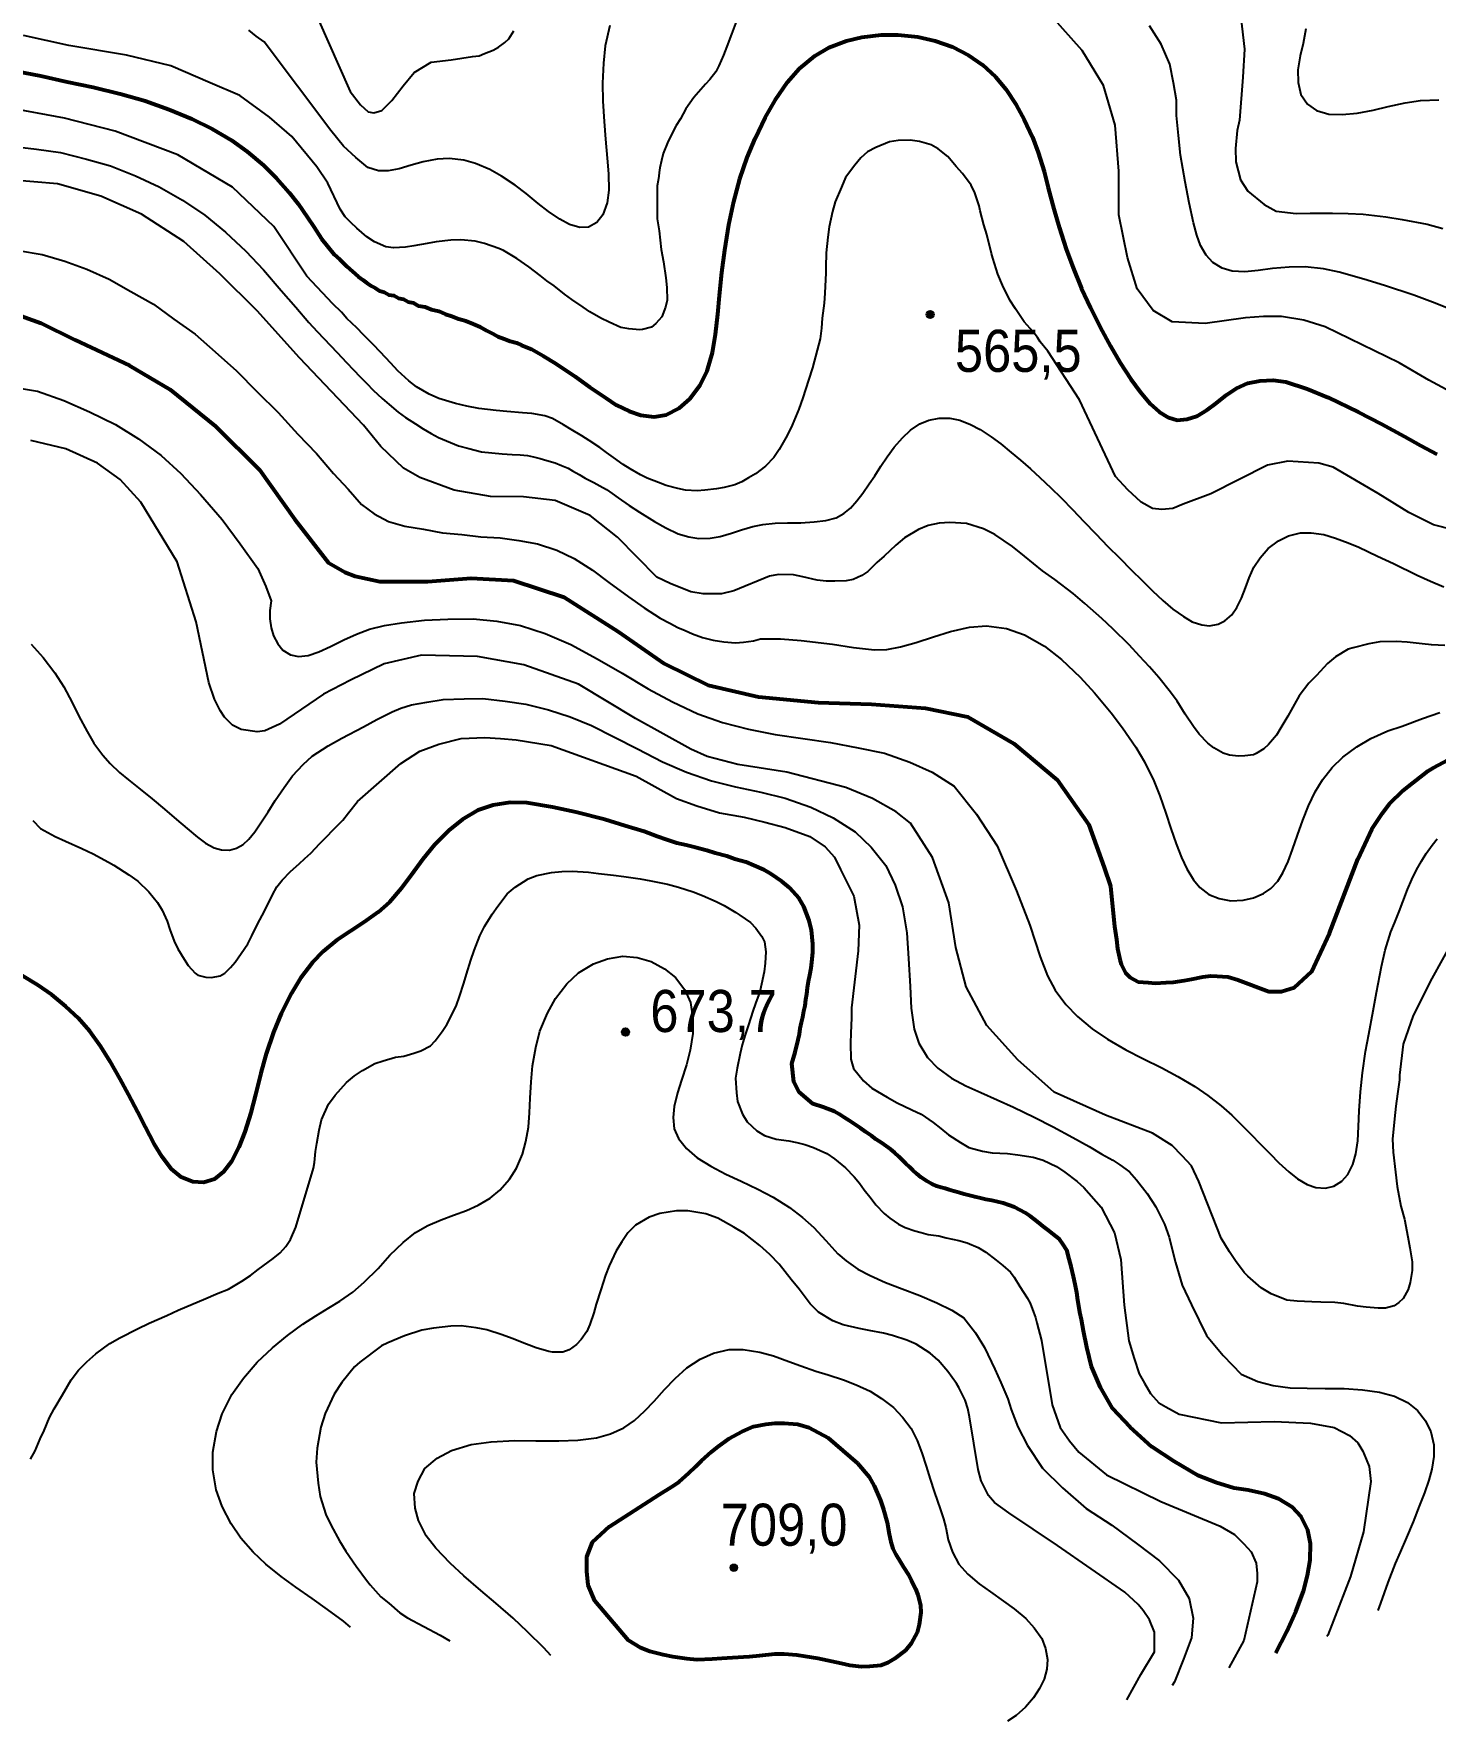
# Model space of a CAD drawing. Header units: metres. Extents: x 547833 to 556102, y 1844799 to 1850994.
# Drawn here: x 554778 to 555344, y 1845901 to 1846583 of the extents above; entities that cross this region are included whole.
import ezdxf

# ---------------------------------------------------------------- set-up
doc = ezdxf.new("R2010")
doc.units = ezdxf.units.M
doc.header["$LTSCALE"] = 6.8
for name, color, linetype, lineweight in [('1', 7, 'Continuous', 25), ('2', 7, 'Continuous', 53), ('5', 7, 'Continuous', 13)]:
    doc.layers.add(name, color=color, linetype=linetype, lineweight=lineweight)

msp = doc.modelspace()

# ---------------------------------------------------------------- hatches: boundary and pattern name
at = {"layer": '5'}
for points in [[(555141.49, 1846469.37, 1), (555138.49, 1846469.37, 1)], [(555018.43, 1846179.51, 1), (555015.43, 1846179.51, 1)], [(555062.19, 1845963.13, 1), (555059.19, 1845963.13, 1)]]:
    msp.add_hatch(color=256, dxfattribs=at).paths.add_polyline_path(points)

# ---------------------------------------------------------------- linework, layer by layer
at = {"layer": '1'}
for points in [[(555010.52, 1846586.05), (555008.74, 1846577.95), (555007.96, 1846570.86), (555007.58, 1846562.78), (555007.76, 1846555.54), (555008.22, 1846547.34), (555008.84, 1846540.15), (555009.55, 1846532.46), (555010.06, 1846526.18), (555010.15, 1846519.61), (555009.45, 1846514.48), (555007.75, 1846509.59), (555005.35, 1846506.53), (555001.99, 1846504.66), (554998.52, 1846504.55), (554994.31, 1846505.78), (554990.4, 1846507.86), (554985.79, 1846510.99), (554981.66, 1846514.26), (554976.8, 1846518.21), (554972.31, 1846521.64), (554966.84, 1846525.3), (554962.1, 1846527.93), (554956.34, 1846530.37), (554951.57, 1846531.65), (554945.7, 1846532.34), (554940.81, 1846532.05), (554935.17, 1846531.08), (554930.35, 1846529.69), (554925.5, 1846528.24), (554921.05, 1846527.39), (554917.06, 1846527.33), (554912.86, 1846528.69), (554907.97, 1846532.72), (554903, 1846537.42), (554897.82, 1846543.66), (554870.91, 1846579.51), (554867.65, 1846581.79), (554864.68, 1846584.22)], [(554892.54, 1846588.97), (554905.71, 1846559.44), (554909.79, 1846553.99), (554912.96, 1846551.26), (554915.23, 1846550.8), (554918.4, 1846551.71), (554922.48, 1846555.8), (554927.02, 1846561.72), (554931.55, 1846567.17), (554938.35, 1846571.26), (554946.51, 1846572.17), (554955.12, 1846573.52), (554957.73, 1846573.84), (554959.97, 1846574.72), (554963.5, 1846576.12), (554965.54, 1846577.4), (554968.15, 1846579.26), (554969.73, 1846580.74), (554971.82, 1846583.93)], [(555061.74, 1846587.99), (555059.69, 1846582.61), (555057.78, 1846577.63), (555056.56, 1846574.16), (555054.67, 1846569.85), (555053.35, 1846567.32), (555050.93, 1846564.28), (555049.25, 1846562.37), (555046.37, 1846559.19), (555044.52, 1846557.07), (555042.88, 1846554.79), (555041.34, 1846552.43), (555039.14, 1846548.37), (555037.35, 1846545.69), (555035.25, 1846541.54), (555033.86, 1846538.72), (555032.17, 1846534.43), (555031.44, 1846531.59), (555030.83, 1846528.66), (555030.48, 1846526.71), (555030.36, 1846525.27), (555030.09, 1846523.43), (555029.76, 1846521.3), (555029.71, 1846518.44), (555029.66, 1846514.72), (555029.66, 1846508.06), (555030.51, 1846503.11), (555031.37, 1846495.59), (555032.23, 1846490.64), (555033.25, 1846484.19), (555033.6, 1846480.33), (555033.8, 1846475.21), (555033.08, 1846472.37), (555031.53, 1846468.47), (555029.17, 1846465.73), (555027.45, 1846464.2), (555023.83, 1846463.31), (555022.71, 1846463.18), (555018.28, 1846463.63), (555015.08, 1846464.12), (555010.27, 1846466.23), (555006.94, 1846467.85)], [(555216.28, 1846527.22), (555214.7, 1846545.89), (555210.07, 1846561.89), (555201.45, 1846576.06), (555189.11, 1846589.72)], [(555350.71, 1846471.28), (555342.97, 1846474.36), (555335.46, 1846477.12), (555323.51, 1846481.01), (555315.14, 1846483.67), (555305.19, 1846486.52), (555298.88, 1846487.84), (555291.47, 1846488.62), (555285.01, 1846488.5), (555278.35, 1846487.89), (555272.49, 1846487.13), (555267.08, 1846486.61), (555262.01, 1846486.91), (555257.98, 1846488.01), (555254.15, 1846490.38), (555251.54, 1846493.27), (555249.23, 1846497.29), (555247.71, 1846501.34), (555246.32, 1846506.42), (555244.58, 1846514.48), (555243, 1846522.93), (555241.09, 1846533.66), (555240.33, 1846541.73), (555239.45, 1846549.8), (555239.48, 1846555.92), (555238.29, 1846562.95), (555236.76, 1846570.44), (555233.28, 1846578.49), (555228.66, 1846585.98)], [(555265.45, 1846589.36), (555267.05, 1846576.54)], [(555291.7, 1846584.81), (555290.67, 1846578.82), (555289.52, 1846573.8), (555288.54, 1846568.13), (555288.64, 1846563.11), (555289.7, 1846558.23), (555292.49, 1846554.35), (555296.02, 1846551.73), (555301.03, 1846550.3), (555306.42, 1846550.18), (555312.52, 1846550.73), (555318.95, 1846551.95), (555325.08, 1846553.37), (555331.93, 1846554.86), (555338.13, 1846555.81), (555345.52, 1846556.08)], [(555006.94, 1846467.85), (555002.46, 1846470.38), (554999.76, 1846472.36), (554995.22, 1846475.46), (554992.3, 1846477.6), (554988.12, 1846480.93), (554985.12, 1846482.97), (554982.4, 1846485.13), (554977.81, 1846488.6), (554972.95, 1846491.95), (554967.64, 1846495.15), (554965.73, 1846495.98), (554959.88, 1846498.07), (554956.16, 1846498.98), (554950.39, 1846499.46), (554946.4, 1846499.38), (554940.38, 1846498.7), (554936.83, 1846498.1), (554931.43, 1846497.1), (554927.96, 1846496.61), (554923.14, 1846496.34), (554920.04, 1846496.75), (554915.44, 1846498.7), (554912.45, 1846500.73), (554908.42, 1846504.27), (554905.89, 1846506.46), (554903.71, 1846508.87), (554901.65, 1846511.88), (554896.6, 1846522.37), (554892.19, 1846528.94), (554882.14, 1846541.32), (554873.05, 1846549.08), (554861.1, 1846557.8), (554849.09, 1846562.95), (554833.19, 1846569.8), (554815.35, 1846574.11), (554792.01, 1846578.01), (554773.73, 1846582.06)], [(555267.05, 1846576.54), (555266.26, 1846565.17), (555264.94, 1846547.85), (555264.08, 1846543.75), (555263.39, 1846536.44), (555263.53, 1846531.03), (555265.42, 1846523.72), (555268.31, 1846519.2), (555274.93, 1846513.77), (555279.81, 1846511.09), (555287.92, 1846510.11), (555293.52, 1846510.28), (555302.56, 1846510.26), (555308.85, 1846510.22), (555314.89, 1846509.87), (555324.15, 1846508.83), (555330.75, 1846507.68), (555340.77, 1846505.88), (555347.06, 1846504.12)], [(554911.11, 1846461.15), (554908.41, 1846463.98), (554904.26, 1846467.79), (554902.16, 1846470.31), (554898.64, 1846473.62), (554888.19, 1846484.88), (554874.84, 1846504.97), (554858.08, 1846520.83), (554836.06, 1846533.85), (554810.7, 1846543.44), (554790.3, 1846548.7), (554766.97, 1846552.98)], [(554768.76, 1846537.36), (554778.88, 1846536.21), (554788.59, 1846534.75), (554799.11, 1846532.16), (554808.8, 1846529.35), (554818.98, 1846525.37), (554828.53, 1846520.95), (554837.91, 1846515.53), (554846.98, 1846509.42), (554855.32, 1846502.67), (554863.54, 1846494.94), (554870.65, 1846487.43), (554877.83, 1846479.01), (554883.66, 1846472.36), (554888.96, 1846466.09), (554892.37, 1846462.49), (554895.01, 1846459.66), (554897.73, 1846456.85), (554900.36, 1846454.05), (554904.16, 1846450.02), (554906.97, 1846447.03), (554909.68, 1846444.13), (554912.36, 1846441.42), (554914.95, 1846438.84), (554918.53, 1846435.43), (554921.36, 1846432.94), (554925.05, 1846429.89), (554928.04, 1846427.79), (554932, 1846425.14), (554935.09, 1846423.17), (554938.36, 1846421.32), (554941.4, 1846419.64), (554944.64, 1846418.26), (554949.4, 1846416.32), (554953.65, 1846415.17), (554958.69, 1846413.95), (554962.96, 1846413.47), (554967.12, 1846413.07), (554971.12, 1846412.87), (554974.38, 1846412.65), (554977.34, 1846412.37), (554979.67, 1846411.85), (554982.4, 1846411.23), (554985.15, 1846410.36), (554988.54, 1846409.43), (554991.1, 1846408.41), (554993.75, 1846407.3), (554995.45, 1846406.21)], [(555351.27, 1846382.31), (555343.39, 1846384.39), (555333.44, 1846389.38), (555320.98, 1846397.04), (555302.76, 1846407.68), (555296.96, 1846409.34), (555284.52, 1846410.17), (555276.23, 1846408.51), (555253.33, 1846396.85), (555242.23, 1846392.71), (555238.09, 1846391.05), (555233.53, 1846390.63), (555229.79, 1846391.05), (555225.23, 1846393.54), (555219.84, 1846398.53), (555214.87, 1846403.93), (555200.32, 1846434.87), (555187.54, 1846454.51), (555184.48, 1846458.35), (555183.33, 1846460.12), (555181.54, 1846462.4), (555177.94, 1846466.46), (555174.49, 1846471.59), (555172.18, 1846475.13), (555169.2, 1846481.26), (555167.37, 1846485.62), (555165.3, 1846492.05), (555164.79, 1846493.99), (555162.86, 1846501.67), (555161.66, 1846505.53), (555160.24, 1846511.27), (555159.73, 1846513.21), (555158.09, 1846518.45), (555156.49, 1846521.6), (555153.01, 1846526.25), (555150.49, 1846529.1), (555147.07, 1846533.19), (555143.2, 1846536.27), (555140.35, 1846537.84), (555135.62, 1846539.21), (555131.94, 1846539.74), (555127.1, 1846539.66), (555123.55, 1846539.06), (555118, 1846536.81), (555114.68, 1846535), (555112, 1846532.69), (555109.58, 1846529.66), (555105.78, 1846524.65)], [(555232.44, 1846322.69), (555228.6, 1846327.1), (555224.6, 1846331.31), (555220.36, 1846335.87), (555213.8, 1846342.45), (555209.34, 1846346.51), (555202.44, 1846352.67), (555197.71, 1846356.6), (555190.3, 1846362.33), (555185.42, 1846365.86), (555178.17, 1846371.79), (555173.25, 1846375.7), (555166.13, 1846380.5), (555161.48, 1846382.83), (555154.66, 1846385), (555147.96, 1846385.38), (555143.61, 1846385.07), (555139.14, 1846384.18), (555135.24, 1846382.49), (555129.64, 1846379.09), (555126.16, 1846376.22), (555121.43, 1846371.77), (555118.49, 1846369.15), (555114.81, 1846365.59), (555112.32, 1846363.97), (555108.9, 1846362.25), (555106.11, 1846361.74), (555101.45, 1846361.68), (555098.02, 1846361.67), (555094.37, 1846362.01), (555088.49, 1846363.43), (555084.79, 1846364.15), (555078.77, 1846364.32), (555075.14, 1846363.62), (555060.66, 1846357.78), (555055.68, 1846356.54), (555048.22, 1846356.54), (555043.24, 1846357.37), (555034.95, 1846360.69), (555029.56, 1846363.19), (555013.66, 1846379.43), (555002.65, 1846388.18), (554988.48, 1846394.2), (554975.64, 1846395.69), (554962.36, 1846395.84), (554947.72, 1846398.46), (554933.8, 1846403.52), (554927.17, 1846407.26), (554918.05, 1846415.99), (554911, 1846424.72), (554885.21, 1846451.88), (554868.1, 1846470.88), (554853, 1846485.72), (554838.4, 1846498.86), (554821.33, 1846509.88), (554804.96, 1846517.1), (554787.46, 1846522.14), (554768.26, 1846523.76)], [(555105.78, 1846524.65), (555104.12, 1846520.84), (555101.57, 1846514.84), (555100.58, 1846511.01), (555099.2, 1846504.76), (555098.63, 1846500.6), (555097.92, 1846494.33), (555097.83, 1846488.42), (555097.8, 1846486.23), (555097.41, 1846478), (555097.11, 1846473.96), (555096.37, 1846467.88), (555096.07, 1846463.85), (555095.52, 1846459.5), (555094.33, 1846454.98), (555092.39, 1846447.81), (555090.86, 1846442.88), (555088.54, 1846435.66), (555086.97, 1846431.1), (555084.19, 1846424.6), (555082.28, 1846420.48), (555079.02, 1846414.87), (555076.82, 1846411.66), (555073.42, 1846408.04), (555069.49, 1846405.02), (555066.63, 1846403.36), (555063.86, 1846401.8), (555061.04, 1846400.62), (555056.7, 1846399.46), (555053.71, 1846398.93), (555049.01, 1846398.39), (555045.9, 1846398.13), (555041.12, 1846398.34), (555037.98, 1846399.13), (555033.28, 1846400.3), (555030.28, 1846401.48), (555025.7, 1846403.24), (555022.98, 1846404.55), (555018.8, 1846407.02), (555015.93, 1846408.79), (555011.99, 1846411.57), (555009.29, 1846413.55), (555006.49, 1846415.61), (555002.26, 1846418.46), (554999.28, 1846420.31), (554994.89, 1846422.95), (554991.91, 1846424.79), (554987.44, 1846427.33), (554984.26, 1846428.49), (554979.11, 1846429.33), (554975.27, 1846429.65), (554969.02, 1846430.17), (554964.7, 1846430.53), (554957.65, 1846431.35), (554952.78, 1846432.31), (554948.18, 1846433.4), (554941.47, 1846435.49), (554937.56, 1846437.23), (554932.47, 1846440.08), (554929.33, 1846442.58), (554924.87, 1846446.63), (554922.14, 1846449.66), (554917.8, 1846454.3), (554915.1, 1846457.13), (554911.11, 1846461.15)], [(555355.49, 1846435.35), (555341.45, 1846442.88), (555329.49, 1846449.84), (555299.62, 1846464.4), (555291, 1846467.13), (555281.94, 1846468.5), (555274.68, 1846468.5), (555267.43, 1846468.04), (555251.14, 1846465.77), (555237.81, 1846466.35), (555230.1, 1846471.01), (555223.65, 1846479.76), (555219.67, 1846492.4), (555216.19, 1846509.64), (555216.28, 1846527.22)], [(554771.72, 1846495.15), (554781.19, 1846493.53), (554790.36, 1846490.92), (554799.3, 1846487.64), (554808.3, 1846483.63), (554817.11, 1846478.63), (554826.15, 1846473.47), (554834.46, 1846467.45), (554843.04, 1846461.4), (554851.1, 1846454.21), (554859.69, 1846446.65), (554868.15, 1846438.09), (554876.57, 1846429.76), (554884.52, 1846421.01), (554892.06, 1846413.24), (554898.97, 1846405.08), (554904.8, 1846398.77), (554910.21, 1846392.57), (554915.32, 1846388.8), (554921.18, 1846385.73), (554927.8, 1846383.79), (554935.24, 1846382.59), (554942.95, 1846381.14), (554950.83, 1846380.54), (554958.51, 1846379.51), (554966.21, 1846379.11), (554973.84, 1846378.1), (554981.4, 1846376.69), (554989.1, 1846374.2), (554996.1, 1846370.78), (555003.59, 1846366.1), (555010.2, 1846361.09), (555018.05, 1846355.35), (555024.41, 1846350.89), (555030.94, 1846346.69), (555034.75, 1846344.65), (555038.01, 1846342.88), (555041.04, 1846341.65), (555043.98, 1846340.42), (555048.03, 1846338.94), (555052.33, 1846337.86), (555056.68, 1846337.1), (555061.32, 1846336.76), (555064.61, 1846337.06), (555068.61, 1846337.6), (555071.5, 1846338.31), (555079.58, 1846338.39), (555087.82, 1846337.65), (555100.59, 1846336.17), (555109.07, 1846334.86), (555117.53, 1846333.91), (555122.44, 1846334.07), (555127.99, 1846335.09), (555134.29, 1846336.82), (555141.35, 1846339.14), (555148.21, 1846341.33), (555155.83, 1846343.05), (555162.78, 1846343.6), (555170.87, 1846342.55)], [(554766.27, 1846440.59), (554779.36, 1846438.36), (554790.03, 1846434.59), (554800.37, 1846430.06), (554810.82, 1846424.87), (554820.17, 1846419.14), (554829.32, 1846412.39), (554837.28, 1846405.11), (554845.26, 1846396.61), (554853.9, 1846386.58), (554861.2, 1846376.69), (554868.4, 1846366.75), (554871.55, 1846359.44), (554873.68, 1846353.68), (554873.2, 1846349.74), (554873.25, 1846346.4), (554873.78, 1846342.77), (554874.74, 1846339.59), (554876.46, 1846336.32), (554878.49, 1846333.83), (554881.56, 1846331.93), (554884.76, 1846331.23), (554888.76, 1846331.55), (554893.02, 1846333.05), (554897.7, 1846335.22), (554903.09, 1846337.89), (554908.22, 1846340.24), (554913.44, 1846342.26), (554919.5, 1846343.77), (554926.43, 1846344.8)], [(554995.45, 1846406.21), (554998.18, 1846404.69), (555000.65, 1846403.29), (555004.15, 1846401.48), (555006.59, 1846400.1), (555009.24, 1846398.61), (555011.53, 1846396.99), (555013.94, 1846395.36), (555018.42, 1846392.24), (555022.62, 1846389.55), (555028.57, 1846385.71), (555033.24, 1846383.18), (555038.15, 1846380.79), (555042.46, 1846379.53), (555046.48, 1846378.94), (555051.14, 1846378.98), (555055.2, 1846379.7), (555059.78, 1846381), (555063.73, 1846382.32), (555068.33, 1846383.69), (555072.43, 1846384.49), (555077.33, 1846385.02), (555082.29, 1846385.14), (555087.75, 1846385.26), (555093.17, 1846385.55), (555097.89, 1846386.17), (555101.97, 1846387.27), (555105.08, 1846388.97), (555107.79, 1846391.13), (555110.43, 1846394.09), (555112.83, 1846397.15), (555115.41, 1846400.89), (555117.64, 1846404.23), (555120.05, 1846408.1), (555122.62, 1846411.82), (555125.43, 1846415.72), (555128.76, 1846419.52), (555131.98, 1846422.61), (555135.78, 1846425.21), (555139.5, 1846426.68), (555143.62, 1846427.54), (555147.91, 1846427.43), (555151.98, 1846426.7), (555156.33, 1846424.99), (555160.22, 1846422.96), (555164.62, 1846420), (555168.57, 1846417.11), (555172.76, 1846413.67), (555176.52, 1846410.57), (555180.53, 1846406.98), (555184.36, 1846403.58), (555188.76, 1846399.37), (555192.89, 1846395.32), (555197.64, 1846390.47), (555202.12, 1846385.78), (555206.95, 1846380.75), (555211.83, 1846375.67), (555216.48, 1846371.02), (555221.33, 1846366.13), (555225.49, 1846362.04), (555229.88, 1846357.67), (555234, 1846353.89), (555238.09, 1846350.32), (555242.29, 1846347.36), (555245.9, 1846345.25)], [(555327.57, 1846144.39), (555326.78, 1846136.3), (555327.01, 1846130.99), (555327.94, 1846122.91), (555328.6, 1846117.08), (555330.17, 1846109.17), (555331.63, 1846103.91), (555333.01, 1846096.83), (555333.72, 1846092.35), (555334.66, 1846086.65), (555334.67, 1846083.22), (555333.89, 1846078.37), (555333.17, 1846075.53), (555331.11, 1846071.86), (555329.3, 1846070.23), (555327.44, 1846068.97), (555323.94, 1846068), (555320.99, 1846067.94), (555316.08, 1846068.43), (555312.61, 1846068.79), (555307.16, 1846069.88), (555303.5, 1846070.23), (555297.86, 1846070.44), (555294.14, 1846070.49), (555288.21, 1846070.76), (555284.15, 1846071.25), (555277.77, 1846073.76), (555273.77, 1846076.25), (555268.39, 1846080.87), (555266.88, 1846082.41), (555263.29, 1846087.14), (555260.98, 1846090.69), (555257.5, 1846096.19), (555248.5, 1846119.17), (555245.6, 1846125.41), (555241.86, 1846129.56), (555237.72, 1846133.72), (555229.84, 1846138.71), (555210.8, 1846145.93), (555190.07, 1846155.24), (555175.39, 1846168.28), (555162.9, 1846182.14), (555154.54, 1846197.71), (555150.39, 1846213.72), (555147.52, 1846231.65), (555140.91, 1846249.99), (555132, 1846263.85), (555126.19, 1846268.43), (555116.66, 1846273.83), (555105.94, 1846278.24), (555082.03, 1846284.51), (555062.27, 1846287.57), (555049.91, 1846290.88), (555043.28, 1846293.79), (555020.99, 1846306.12), (554997.88, 1846320.09), (554975.77, 1846327.86), (554957.05, 1846331.25), (554934.45, 1846331.71), (554919.39, 1846328.27), (554905.81, 1846321.65), (554894.9, 1846315.97), (554877.11, 1846303.93), (554871.21, 1846301.2), (554868.04, 1846300.75), (554861.69, 1846301.66), (554858.07, 1846303.48), (554854.89, 1846306.66), (554853.08, 1846309.39), (554850.81, 1846313.93), (554848.55, 1846320.75), (554843.42, 1846345.24), (554835.71, 1846369.39), (554821.04, 1846393.54), (554812.74, 1846402.69), (554803.62, 1846409.34), (554790.77, 1846415.16), (554776.68, 1846418.49)], [(555245.9, 1846345.25), (555249.75, 1846343.95), (555252.83, 1846343.66), (555256.3, 1846344.28), (555259.05, 1846345.59), (555261.83, 1846347.98), (555263.87, 1846351.01), (555265.75, 1846354.74), (555267.35, 1846358.92), (555268.88, 1846362.96), (555270.79, 1846367.26), (555273.34, 1846371.11), (555276.53, 1846374.81), (555280.67, 1846377.88), (555284.74, 1846379.95), (555289.57, 1846381.17), (555293.86, 1846381.22), (555299.03, 1846380.44), (555303.7, 1846378.99), (555308.92, 1846377.06), (555313.23, 1846375.34), (555320.75, 1846371.74), (555327.14, 1846368.78), (555336.68, 1846364.03), (555342.11, 1846361.64), (555347.46, 1846359.38)], [(554926.43, 1846344.8), (554935.69, 1846345.83), (554945.19, 1846346.24), (554955.4, 1846346.43), (554964.86, 1846345.5), (554974.42, 1846343.76), (554984.48, 1846340.46), (554994.8, 1846336.09), (555005.47, 1846330.33), (555015.62, 1846324.49), (555026.03, 1846318.14), (555035.9, 1846312.91), (555046.15, 1846308.01), (555056.14, 1846304.6), (555066.64, 1846301.82), (555077.36, 1846299.72), (555088.51, 1846298.11), (555099.77, 1846296.43), (555110.96, 1846294.35), (555121.59, 1846292.1), (555131.73, 1846288.47), (555140.86, 1846284.5), (555149.75, 1846278.84), (555158.72, 1846267.56), (555167.05, 1846254.72), (555174.86, 1846236.55), (555180.27, 1846222.63), (555184.45, 1846209.85), (555187.37, 1846202.28), (555190.49, 1846196.38), (555194.76, 1846190.66), (555199.45, 1846185.8), (555205.5, 1846180.82), (555211.67, 1846176.6), (555219.09, 1846172.29), (555225.96, 1846168.88), (555233.63, 1846165), (555240.12, 1846161.61), (555246.87, 1846157.55), (555252.21, 1846153.9), (555257.61, 1846149.67), (555261.82, 1846145.93), (555265.95, 1846141.93), (555269.68, 1846138.12), (555273.33, 1846134.34), (555277.29, 1846130.31), (555280.88, 1846126.74), (555284.91, 1846123.01), (555288.34, 1846120.25), (555292.27, 1846117.86), (555295.8, 1846116.68), (555299.73, 1846116.45), (555303.09, 1846117.31), (555306.36, 1846119.32), (555308.76, 1846122.02), (555310.73, 1846125.97), (555311.91, 1846130.28), (555312.71, 1846135.5), (555313.09, 1846141.31), (555313.38, 1846147.65), (555313.84, 1846155.38), (555314.6, 1846162.99), (555315.9, 1846171.71), (555317.27, 1846178.66), (555318.97, 1846188.13), (555320.31, 1846195.49), (555322.29, 1846205.95), (555323.86, 1846212.57), (555326.07, 1846220.03), (555327.53, 1846223.54), (555329.47, 1846228.26), (555330.95, 1846232.12), (555332.86, 1846237.13), (555334.62, 1846241.14), (555336.47, 1846245.1), (555338.44, 1846248.48), (555340.4, 1846251.6), (555342.85, 1846255.04), (555344.85, 1846257.6)], [(555170.87, 1846342.55), (555178.06, 1846340.02), (555186.13, 1846335.37), (555193.02, 1846329.95), (555200.56, 1846322.82), (555206.45, 1846316.47), (555213.09, 1846308.52), (555217.73, 1846302.44), (555223.14, 1846294.56), (555226.56, 1846288.69), (555230.39, 1846281.04), (555232.72, 1846274.98), (555235.2, 1846267.87), (555237.23, 1846261.71), (555239.34, 1846255.57), (555241.56, 1846250.08), (555243.72, 1846245.38), (555246.34, 1846241.05), (555248.96, 1846237.84), (555252.52, 1846235.03), (555256.7, 1846233.39), (555261.41, 1846232.55), (555266.43, 1846232.79), (555270.66, 1846233.7), (555274.72, 1846235.42), (555277.57, 1846237.47), (555280.41, 1846240.5), (555282.47, 1846243.78), (555284.58, 1846248.36), (555286.37, 1846253.3), (555288.37, 1846259.04), (555290.52, 1846265.06), (555292.85, 1846270.83), (555295.54, 1846276.57), (555298.47, 1846281.4), (555302.34, 1846286.31), (555306.68, 1846290.48), (555312.35, 1846294.72), (555318.09, 1846298.12), (555324.92, 1846301.17), (555330.75, 1846303.1), (555338.87, 1846306.15), (555345.94, 1846308.61)], [(554776.8, 1846336.22), (554781.6, 1846330.84), (554786.36, 1846324.56), (554789.92, 1846318.92), (554793.4, 1846312.57), (554796.09, 1846307.05), (554799.35, 1846300.96), (554802.16, 1846296.2), (554805.68, 1846291.36), (554808.67, 1846288.01), (554812.49, 1846284.41), (554816.17, 1846281.43), (554820.87, 1846277.64), (554825.67, 1846273.74), (554830.71, 1846269.53), (554835.55, 1846265.4), (554839.83, 1846261.69), (554843.95, 1846258.25), (554847.25, 1846255.79), (554850.74, 1846253.9), (554853.71, 1846253.05), (554856.94, 1846253.01), (554859.71, 1846253.77), (554862.47, 1846255.27), (554864.77, 1846257.39), (554867.21, 1846260.42), (554869.6, 1846263.96), (554872.48, 1846268.48), (554875.38, 1846273.06), (554878.96, 1846278.35), (554882.37, 1846282.97), (554886.61, 1846287.59), (554890.26, 1846290.94), (554896.79, 1846295.1), (554902.27, 1846298.25), (554911.03, 1846302.85), (554916.47, 1846305.73), (554922.63, 1846308.87), (554926.12, 1846310.28), (554930.5, 1846311.73), (554936.63, 1846312.76), (554943.19, 1846313.78), (554951.69, 1846314.09), (554959.28, 1846314.26), (554968.35, 1846313.12), (554976.58, 1846311.97), (554985.75, 1846309.68), (554994.48, 1846306.84), (555003.23, 1846303.32), (555012.46, 1846298.61), (555021.75, 1846293.9), (555031.87, 1846288.64), (555041.59, 1846284.46), (555051.65, 1846281.02), (555061.4, 1846278.52), (555071.55, 1846276.4), (555081.37, 1846273.92), (555091.83, 1846270.41), (555100.85, 1846266.04), (555109.74, 1846260.41), (555116.16, 1846254.15), (555122.06, 1846246.77), (555125.84, 1846238.87), (555128.81, 1846230.11), (555130.52, 1846219.56), (555131.3, 1846209.23), (555131.94, 1846197.86), (555132.27, 1846189.13), (555133.57, 1846180.74), (555135.38, 1846175.04), (555138.9, 1846169.29), (555143.13, 1846164.88), (555148.61, 1846160.83), (555154.45, 1846157.84), (555160.52, 1846155.04), (555167, 1846152.18), (555173.61, 1846149.2), (555181.97, 1846145.11), (555189.7, 1846141.23), (555197.61, 1846136.86), (555204.18, 1846133.26), (555209.32, 1846130.17), (555213.77, 1846127.71), (555216.66, 1846125.9), (555220.52, 1846123.02), (555223.35, 1846119.82), (555227.66, 1846114.35), (555231.1, 1846108.84), (555234.65, 1846101.9), (555236.52, 1846096.68), (555238.03, 1846090.57)], [(555347.86, 1846335.71), (555342.51, 1846335.86), (555338.83, 1846336.39), (555332.67, 1846337.01), (555328.26, 1846337.27), (555321.62, 1846337.08), (555317.23, 1846336.3), (555310.84, 1846334.71), (555308.9, 1846334.2), (555303.73, 1846331.13), (555300.52, 1846328.39), (555296.03, 1846323.59), (555292.97, 1846320.38), (555289.08, 1846315.27), (555287.17, 1846312), (555284.49, 1846307.13), (555281.7, 1846302.34), (555279.94, 1846299.47), (555276.75, 1846295.68), (555274.86, 1846293.94), (555271.75, 1846291.96), (555270.56, 1846291.54), (555267.1, 1846291.05), (555264.63, 1846290.96), (555260.87, 1846291.38), (555258.4, 1846292.15), (555254.63, 1846294.29), (555252.22, 1846296.2), (555248.66, 1846299.89), (555246.42, 1846302.87), (555243.08, 1846307.91), (555239.72, 1846313.14), (555237.12, 1846316.75), (555232.44, 1846322.69)], [(554889.81, 1846251.83), (554893.36, 1846255.66), (554895.67, 1846257.92), (554899.24, 1846261.56), (554902.73, 1846265.09), (554904.95, 1846268.1), (554908.61, 1846272.7), (554926.07, 1846288.02), (554933.77, 1846293.02), (554941.48, 1846295.75), (554950.55, 1846298.02), (554960.07, 1846298.48), (554966.41, 1846298.02), (554972.76, 1846297.57), (554986.81, 1846295.29), (555021.25, 1846282.92), (555037.47, 1846273.83), (555045.76, 1846270.92), (555054.88, 1846268.01), (555064.83, 1846266.35), (555073.13, 1846264.27), (555081.42, 1846262.19), (555091.37, 1846258.45), (555097.59, 1846254.29), (555101.32, 1846250.13), (555103.8, 1846245.14), (555109.19, 1846234.33), (555111.27, 1846222.69), (555110.85, 1846212.3), (555108.21, 1846189.32), (555108.2, 1846185.23), (555107.95, 1846179.12), (555107.76, 1846175.01), (555107.93, 1846168.57), (555109.02, 1846164.8), (555113.02, 1846159.75), (555116.39, 1846156.9), (555122.61, 1846153.15), (555126.67, 1846150.95), (555132.6, 1846148.11), (555136.32, 1846146.35), (555141.27, 1846142.93), (555144.3, 1846140.52), (555147.44, 1846138.03), (555152.26, 1846134.87), (555155.63, 1846132.88), (555161.12, 1846131.42), (555165, 1846130.72), (555171.21, 1846130.39), (555175.45, 1846129.92), (555181.64, 1846128.92), (555185.67, 1846127.77), (555191, 1846125.24), (555194.4, 1846122.88), (555199.4, 1846119.08), (555202.14, 1846116.73), (555209.12, 1846108.77), (555214.51, 1846098.38), (555216.99, 1846087.57), (555218.39, 1846069.15), (555220.31, 1846054.73), (555222.38, 1846047.66), (555224.46, 1846041.42), (555226.53, 1846037.68), (555229.02, 1846033.52), (555232.33, 1846029.78), (555235.24, 1846028.12), (555240.63, 1846025.21), (555257.72, 1846021.72), (555278.94, 1846022.21), (555293.69, 1846021.47), (555303.22, 1846019.81), (555309.44, 1846016.48), (555312.76, 1846013.57), (555314.83, 1846010.24), (555316.08, 1846006.92), (555317.32, 1846004.01), (555318.08, 1845997.96), (555315.09, 1845977.69), (555309.8, 1845959.62), (555300.59, 1845935.9), (555300.25, 1845935.28)], [(554777.41, 1846264.91), (554780.53, 1846261.75), (554786.42, 1846258.44), (554790.62, 1846256.64), (554797.24, 1846253.59), (554801.85, 1846251.46), (554808.04, 1846248.08), (554810.17, 1846246.9), (554816.31, 1846243.04), (554819.84, 1846240.4), (554824.32, 1846236.17), (554827.86, 1846231.82), (554829.72, 1846228.8), (554831.76, 1846224.28), (554832.82, 1846220.89), (554834.58, 1846216.24), (554835.99, 1846213.08), (554838.55, 1846209), (554840.27, 1846206.44), (554843.09, 1846203.34), (554844.14, 1846202.51), (554847.37, 1846201.65), (554849.67, 1846201.53), (554853.1, 1846202.21), (554854.98, 1846203.28), (554857.37, 1846205.64), (554859.22, 1846207.76), (554861.66, 1846211.27), (554864.26, 1846215.17), (554865.9, 1846218.31), (554868.19, 1846223.13), (554870.08, 1846226.58), (554872.73, 1846231.63), (554874.35, 1846234.95), (554876.07, 1846238.19), (554878.23, 1846240.91), (554881.53, 1846244.42), (554885.09, 1846247.4), (554887.31, 1846249.55), (554889.81, 1846251.83)], [(554924, 1846169.32), (554927.28, 1846169.79), (554931.43, 1846170.93), (554934.27, 1846171.92), (554938.13, 1846173.98), (554940, 1846175.91), (554942.9, 1846179.76), (554944.77, 1846182.55), (554947.17, 1846187.3), (554948.63, 1846190.41), (554949.85, 1846193.89), (554951.61, 1846199.32), (554952.72, 1846202.88), (554954.35, 1846208.59), (554955.72, 1846212.46), (554958.08, 1846218.44), (554959.95, 1846222.08), (554962.98, 1846227.19), (554965.29, 1846230.31), (554969.1, 1846235.31), (554972.31, 1846238.06), (554977.54, 1846241.42), (554981.11, 1846242.69), (554987.06, 1846243.94), (554991.19, 1846244.41), (554995.37, 1846244.51), (555001.89, 1846244.11), (555005.94, 1846243.62), (555012.03, 1846242.89), (555016.18, 1846242.32), (555022.77, 1846241.36), (555027.14, 1846240.62), (555033.87, 1846239.2), (555038.28, 1846238.09), (555044.22, 1846236.1), (555048.01, 1846234.63), (555053.51, 1846232.31), (555056.75, 1846230.59), (555061.54, 1846227.8), (555063.09, 1846226.74), (555067.34, 1846223.71), (555069.5, 1846221.48), (555071.98, 1846218.15), (555073.09, 1846215.89), (555073.65, 1846211.86), (555073.31, 1846207.35), (555072.86, 1846203.78), (555071.9, 1846198.91), (555071.11, 1846195.77), (555069.46, 1846191.1), (555068.3, 1846187.93), (555066.65, 1846182.4), (555065.2, 1846178.43), (555064.04, 1846174.39), (555063.22, 1846170.78), (555061.98, 1846164.92), (555061.31, 1846160.85), (555061.78, 1846155), (555062.19, 1846151.43), (555064.11, 1846146.32), (555066.08, 1846143.21), (555070.02, 1846139.57), (555073, 1846137.72), (555077.83, 1846136.27), (555082.86, 1846135.52)], [(555350.97, 1846216.27), (555342.61, 1846201.18), (555335.13, 1846186.24), (555331.03, 1846174.62), (555329.65, 1846162.05), (555329.57, 1846160.23), (555328.79, 1846154.52), (555328.12, 1846149.59), (555327.57, 1846144.39)], [(554850.19, 1846002.64), (554850.21, 1846009.84), (554851.62, 1846018.14), (554853.99, 1846025.31), (554857.88, 1846033.09), (554862.53, 1846039.73), (554868.14, 1846046.22), (554874.31, 1846051.99), (554880.39, 1846056.96), (554886.54, 1846061.46), (554891.81, 1846064.91), (554897.1, 1846068.17), (554901.44, 1846070.77), (554906.7, 1846074.42), (554911.32, 1846078.53), (554916.92, 1846084.04), (554921.75, 1846089.43), (554927.05, 1846094.53), (554932, 1846098.51), (554937.07, 1846101.35), (554942.38, 1846103.69), (554947.41, 1846105.51), (554952.68, 1846107.46), (554957.33, 1846109.52), (554962.26, 1846112.44), (554966.13, 1846115.67), (554970.02, 1846120.1), (554972.8, 1846124.56), (554975.23, 1846130.12), (554976.64, 1846135.3), (554977.66, 1846141.08), (554978.11, 1846146.83), (554978.38, 1846152.74), (554978.75, 1846159.46), (554979.29, 1846165.84), (554980.63, 1846173.32), (554982.35, 1846179.88), (554985.33, 1846187.1), (554988.56, 1846193.05), (554993.24, 1846199.01), (554997.91, 1846203.39), (555003.97, 1846207.09), (555009.6, 1846209.14), (555015.85, 1846210.11), (555021.65, 1846209.58), (555027.25, 1846208.03), (555032.71, 1846205.11), (555037.13, 1846201.53), (555040.94, 1846196.58), (555043.12, 1846191.41), (555044.17, 1846184.96), (555044.09, 1846178.92), (555043, 1846172.13), (555041.51, 1846166.33), (555039.49, 1846160.1), (555037.85, 1846154.96), (555036.5, 1846149.48), (555036.13, 1846144.97), (555036.59, 1846140.44), (555038.32, 1846136.45), (555041.5, 1846132.48), (555045.89, 1846128.76), (555051.38, 1846125.37), (555057.47, 1846122.14), (555063.7, 1846119.26), (555070.38, 1846116.03), (555076.55, 1846112.82), (555083.1, 1846108.67), (555088.38, 1846104.64), (555092.93, 1846100.61), (555097.86, 1846095.24), (555102.7, 1846089.95)], [(554776.55, 1846006.97), (554778.35, 1846010.32), (554780.47, 1846015.13), (554781.98, 1846018.54), (554784.24, 1846023.75), (554786.03, 1846027.29), (554789.48, 1846032.92), (554792.96, 1846039.03), (554795.86, 1846042.88), (554799.27, 1846046.32), (554802.9, 1846049.59), (554808.52, 1846053.66), (554812.63, 1846056.04), (554819.74, 1846059.61), (554824.52, 1846061.97), (554831.59, 1846065.06), (554836.12, 1846067.1), (554842.29, 1846069.71), (554846.46, 1846071.52), (554852.37, 1846074.01), (554856.46, 1846075.71), (554861.9, 1846078.91), (554865.36, 1846081.11), (554868.51, 1846083.57), (554874.57, 1846087.97), (554877.45, 1846090.3), (554879.63, 1846092.84), (554881.59, 1846095.73), (554883.78, 1846100.64), (554890.85, 1846124.59), (554891.26, 1846126.82), (554891.71, 1846131.25), (554892.2, 1846134.45), (554893.1, 1846139.88), (554894.04, 1846144.09), (554896.95, 1846150.32), (554899.57, 1846154.05), (554904.13, 1846159.14), (554907.44, 1846161.8), (554910.71, 1846163.99), (554915.63, 1846166.74), (554918.93, 1846167.88), (554924, 1846169.32)], [(555082.86, 1846135.52), (555086.17, 1846134.94), (555089.41, 1846134.08), (555092.88, 1846132.85), (555098.19, 1846130.51), (555101.4, 1846128.31), (555105.82, 1846124.62), (555109.28, 1846121.02), (555111.48, 1846118.42), (555113.3, 1846115.77), (555116.18, 1846112.29), (555118.09, 1846109.75), (555121.44, 1846106.23), (555123.66, 1846104.29), (555127.26, 1846101.94), (555129.9, 1846100.53), (555133.85, 1846099.27), (555136.32, 1846098.51), (555139.16, 1846097.78), (555143.51, 1846097.23), (555146.46, 1846096.43), (555151.54, 1846095.3), (555154.89, 1846094.35), (555159.38, 1846092.48), (555162.54, 1846090.65), (555166.63, 1846087.41), (555169.35, 1846085.24), (555172.43, 1846082.46), (555173.9, 1846080.43), (555176.23, 1846076.7), (555177.72, 1846074.49), (555179.13, 1846072.18), (555180.43, 1846069.95), (555181.7, 1846066.38), (555182.52, 1846064.19), (555183.05, 1846062.06), (555184.91, 1846054.88), (555189.22, 1846028.95), (555192.53, 1846019.8), (555196.27, 1846014.4), (555200, 1846009.83), (555211.19, 1846000.68), (555233.17, 1845989.91), (555257.21, 1845979.89), (555263.01, 1845976.57), (555266.74, 1845972.83), (555269.64, 1845969.5), (555271.72, 1845964.93), (555272.13, 1845960.77), (555272.13, 1845957.44), (555266.76, 1845933.76), (555260.69, 1845922.73)], [(555155.89, 1846024.01), (555155.21, 1846027.46), (555154.07, 1846030.75), (555151.57, 1846035.99), (555150.62, 1846037.59), (555147.12, 1846042.43), (555143.26, 1846047.03), (555139.99, 1846049.8), (555134.34, 1846053.44), (555130.53, 1846055.1), (555124.8, 1846056.92), (555121.08, 1846057.82), (555115.33, 1846058.97), (555111.34, 1846059.75), (555104.79, 1846061.2), (555100.69, 1846062.92), (555094.87, 1846066.34), (555091.54, 1846069.68), (555087.05, 1846075.64), (555083.84, 1846079.55), (555079.04, 1846085.76), (555075.16, 1846089.7), (555071.14, 1846093.24), (555064.96, 1846098.15), (555060.67, 1846100.7), (555054.16, 1846104.34), (555049.39, 1846106.08), (555042.12, 1846107.24), (555037.54, 1846107.29), (555030.71, 1846106.22), (555026.5, 1846104.79), (555020.97, 1846101.49), (555017.89, 1846098.47), (555015.46, 1846094.77), (555013.11, 1846091.16), (555010.37, 1846085.14), (555008.82, 1846081.25), (555006.91, 1846075.41), (555005.01, 1846069.58), (555004.08, 1846066.05), (555002.43, 1846061.38), (555001.23, 1846058.58), (554998.94, 1846055.27), (554997.17, 1846053.26), (554994.08, 1846051.1), (554991.62, 1846050.15), (554987.42, 1846050.24), (554985.88, 1846050.44), (554980.75, 1846051.95), (554976.97, 1846053.42), (554971.09, 1846055.7), (554967.11, 1846057.15), (554960.88, 1846059.2), (554956.6, 1846060.04), (554950.52, 1846060.77), (554946.34, 1846060.67), (554939.28, 1846059.96), (554934.62, 1846059.05), (554927.55, 1846056.81), (554920.83, 1846053.95), (554918.31, 1846052.71), (554909.53, 1846046.18), (554907.47, 1846044.23), (554902.29, 1846037.93), (554899.21, 1846033.19)], [(555102.7, 1846089.95), (555106.03, 1846087.1), (555110.74, 1846083.78), (555115.72, 1846081.11), (555122.01, 1846078.35), (555128.65, 1846075.77), (555135.81, 1846073.06), (555142.75, 1846070.15), (555148.69, 1846067.2), (555153.65, 1846064.05), (555158.25, 1846058.03), (555161.95, 1846052.11), (555166.15, 1846043.35), (555168.52, 1846037.95), (555171.39, 1846031.32), (555172.73, 1846027.06), (555175.39, 1846020.08), (555179.33, 1846012.49), (555185.35, 1846003.29), (555193.44, 1845995.35), (555203.07, 1845987), (555213.36, 1845980.26), (555223.81, 1845972.62), (555232.6, 1845965.97), (555240.3, 1845958.09), (555244.57, 1845950.75), (555246.29, 1845942.73), (555245.59, 1845934.83), (555242.4, 1845926.13), (555238.64, 1845917.07), (555237.71, 1845915.49)], [(555238.03, 1846090.57), (555239.11, 1846086.36), (555241.74, 1846077.26), (555245.54, 1846069.35), (555251.64, 1846056.88), (555258.39, 1846048.84), (555265.59, 1846041.28), (555272.41, 1846038.38), (555278.6, 1846036.76), (555285.42, 1846035.83), (555292.25, 1846035.6), (555299.55, 1846035.55), (555307.21, 1846035.46), (555314.6, 1846034.96), (555321.59, 1846034.04), (555327.57, 1846032.41), (555332.79, 1846029.92), (555336.88, 1846026.7), (555340.1, 1846022.42), (555342.22, 1846018.01), (555343.42, 1846012.79), (555343.43, 1846008.07), (555342.68, 1846002.98), (555341.41, 1845998.45), (555339.69, 1845993.39), (555337.61, 1845988.02), (555335.09, 1845981.7), (555332.41, 1845975.33), (555329.86, 1845969.37), (555327.8, 1845964.87), (555324.94, 1845957.18), (555321.88, 1845948.86), (555320.81, 1845945.9)], [(554986.75, 1845927.66), (554983.91, 1845930.76), (554977.34, 1845937.29), (554971.48, 1845942.77), (554964.54, 1845948.79), (554958.49, 1845953.97), (554951.62, 1845959.82), (554946, 1845964.97), (554940.3, 1845970.97), (554936.39, 1845975.95), (554933.22, 1845982.14), (554931.87, 1845987.12), (554931.58, 1845993.15), (554933.11, 1845998.11), (554935.83, 1846003.14), (554940.77, 1846007.36), (554946.59, 1846010.51), (554954.61, 1846012.96), (554962.57, 1846014.04), (554972.16, 1846014.46), (554980.68, 1846014.36), (554990, 1846014.34), (554997.63, 1846014.69), (555005.14, 1846015.64), (555010.9, 1846017.2), (555016.26, 1846019.64), (555020.48, 1846022.55), (555024.75, 1846026.49), (555028.47, 1846030.46), (555032.7, 1846035.18), (555036.95, 1846039.5), (555041.74, 1846043.81), (555047.12, 1846047.32), (555052.47, 1846049.84), (555058.72, 1846051.21), (555064.47, 1846051.29), (555071.17, 1846050.23), (555076.66, 1846048.7), (555082.91, 1846046.46), (555087.78, 1846044.67), (555093.78, 1846042.57), (555098.82, 1846040.98), (555104.93, 1846038.99), (555110.1, 1846037.03), (555115.77, 1846034.38), (555120.39, 1846031.55), (555125.2, 1846027.85), (555128.87, 1846023.9), (555132.25, 1846019.37), (555134.69, 1846014.46), (555136.62, 1846009.58), (555138.31, 1846004.2)], [(554899.21, 1846033.19), (554895.63, 1846025.45), (554893.78, 1846019.91), (554892.29, 1846011.36), (554891.89, 1846005.7), (554892.67, 1845997.22), (554893.56, 1845991.89), (554895.82, 1845984.63), (554897.95, 1845980.21), (554901.33, 1845973.93), (554903.89, 1845969.85), (554908.11, 1845963.76), (554912.29, 1845958.05), (554913.74, 1845956.22), (554918.1, 1845951.38), (554921.34, 1845948.8), (554925.79, 1845944.93), (554928.78, 1845942.9), (554942.05, 1845935.86), (554945.89, 1845933.6)], [(555219.49, 1845909.75), (555225.08, 1845919.97), (555230.67, 1845929.17), (555230.67, 1845932.91), (555230.67, 1845937.07), (555228.6, 1845942.06), (555226.11, 1845945.8), (555224.04, 1845948.3), (555218.65, 1845953.29), (555191.42, 1845972.14), (555171.81, 1845985.3), (555166, 1845989.45), (555163.51, 1845992.36), (555160.61, 1845998.18), (555159.37, 1846002.76), (555155.89, 1846024.01)], [(555138.31, 1846004.2), (555139.95, 1845998.87), (555141.56, 1845993.96), (555144.17, 1845986.57), (555145.43, 1845982.9)], [(554905.8, 1845939.17), (554902.93, 1845941.52), (554896.5, 1845946.28), (554890.34, 1845950.67), (554883.65, 1845955.33), (554877.77, 1845959.61), (554871.6, 1845964.57), (554866.48, 1845969.35), (554861.51, 1845975.05), (554857.55, 1845980.79), (554853.98, 1845987.82), (554851.59, 1845994.6), (554850.19, 1846002.64)], [(555145.43, 1845982.9), (555146.27, 1845979.43), (555147.31, 1845974.34), (555148.99, 1845969.46), (555151.62, 1845964.51), (555155.17, 1845960.52), (555159.81, 1845956.63), (555164.37, 1845953.34), (555169.57, 1845949.67), (555173.93, 1845946.52), (555178.59, 1845942.59), (555182.04, 1845938.89), (555185.06, 1845934.47), (555186.65, 1845930.51), (555187.41, 1845926.04), (555187.11, 1845922.16), (555186.06, 1845918.09), (555184.22, 1845914.31), (555181.79, 1845910.58), (555178.53, 1845906.76), (555174.69, 1845903.46), (555171.17, 1845901.11)]]:
    msp.add_lwpolyline(points, dxfattribs=at)
at = {"layer": '2'}
for points in [[(555077.38, 1846555.96), (555082.32, 1846563.19), (555087.21, 1846568.73), (555093.44, 1846573.85), (555099.06, 1846577.21), (555106.22, 1846579.96), (555112.36, 1846581.4), (555120.24, 1846582.32), (555126.98, 1846582.32), (555134.96, 1846581.55), (555141.97, 1846579.9), (555149.07, 1846577.42), (555155.53, 1846574.06), (555161.16, 1846570.26), (555166.39, 1846565.35), (555170.5, 1846560.36), (555174.69, 1846554.11), (555178.02, 1846548.18), (555181.31, 1846540.99), (555183.65, 1846534.79), (555186.01, 1846527.1), (555187.7, 1846520.54), (555189.98, 1846512.04), (555192.07, 1846504.66), (555194.95, 1846495.74), (555197.71, 1846488.21), (555201.16, 1846479.8), (555204.75, 1846472.19), (555208.72, 1846464.21), (555212.87, 1846456.58), (555216.8, 1846449.78), (555221.02, 1846443.18), (555224.83, 1846438.07), (555228.88, 1846433.28), (555232.48, 1846430.03), (555236.27, 1846427.71), (555239.84, 1846426.74), (555243.88, 1846427.05), (555247.69, 1846428.31), (555251.87, 1846430.8), (555255.52, 1846433.57), (555259.71, 1846436.93), (555263.61, 1846439.46), (555268.28, 1846441.67), (555273.17, 1846442.52), (555278.52, 1846442.81), (555283.7, 1846442.19), (555292.34, 1846439.37), (555300.8, 1846435.88), (555313.06, 1846429.97), (555322.2, 1846425.18), (555331.61, 1846420.06), (555338.14, 1846416.42), (555344.73, 1846412.94)], [(554770.83, 1846567.63), (554780.73, 1846565.72), (554791.33, 1846563.32), (554801.88, 1846561.18), (554812.77, 1846558.46), (554822.82, 1846555.61), (554832.56, 1846552.21), (554841.65, 1846548.4), (554849.92, 1846544.36), (554857.67, 1846539.81), (554864.09, 1846535.17), (554870.67, 1846529.71), (554875.86, 1846524.4), (554881.04, 1846518.66), (554884.6, 1846514.09), (554888.49, 1846508.55), (554890.92, 1846504.75), (554894.13, 1846499.89)], [(554894.13, 1846499.89), (554896.32, 1846497.09), (554899.24, 1846493.61), (554901.43, 1846491.53), (554904.26, 1846488.73), (554906.64, 1846486.72), (554908.91, 1846484.69), (554910.74, 1846483.39), (554912.37, 1846482.18), (554914.1, 1846480.91), (554915.76, 1846480.1), (554917.55, 1846478.96), (554919.46, 1846478.44), (554921.27, 1846477.36), (554923.25, 1846476.98), (554925.14, 1846475.91), (554927.21, 1846475.55), (554929.13, 1846474.42), (554931.26, 1846474.02), (554933.25, 1846472.9), (554935.91, 1846472.5), (554938.46, 1846471.36), (554941.53, 1846470.7), (554944.12, 1846469.49), (554946.78, 1846468.75), (554949.49, 1846467.66), (554952.35, 1846466.85), (554955.4, 1846465.59), (554958.22, 1846464.33), (554960.73, 1846462.85), (554963.11, 1846461.63), (554965.32, 1846460.47), (554967.89, 1846459.58), (554970.26, 1846458.58), (554972.81, 1846457.87), (554974.84, 1846456.95), (554976.97, 1846456.19), (554978.93, 1846455.32), (554983.6, 1846452.69), (554988.75, 1846449.52), (554996.58, 1846444.35), (555002.51, 1846440.07), (555008.96, 1846435.65), (555013.25, 1846432.75), (555018.35, 1846430.29), (555023.06, 1846428.63), (555028.55, 1846428.03), (555033.28, 1846428.86), (555038.58, 1846431.55), (555042.91, 1846435.25), (555047.02, 1846440.84), (555049.85, 1846446.6), (555051.99, 1846454.07), (555053.26, 1846461.22), (555054.17, 1846469.45), (555054.87, 1846477.08), (555055.88, 1846486.35), (555057, 1846495.31), (555058.71, 1846505.58), (555060.65, 1846515.04), (555063.1, 1846524.15), (555066.08, 1846532.78), (555069.35, 1846540.5), (555073.38, 1846548.95), (555077.38, 1846555.96)], [(554769.21, 1846470.04), (554780.82, 1846465.88), (554794.46, 1846459.18), (554816.48, 1846448.78), (554832.88, 1846439.06), (554851.28, 1846424.29), (554869.01, 1846406.66), (554883.34, 1846386.57), (554896.9, 1846369.01), (554903.54, 1846365.27), (554907.68, 1846363.61), (554917.63, 1846361.53)], [(554917.63, 1846361.53), (554925.92, 1846361.53), (554937.01, 1846361.51), (554954.58, 1846362.88), (554971.61, 1846361.91), (554992.14, 1846355.16), (555014, 1846341.26), (555032.52, 1846328.39), (555050.26, 1846319.69), (555070.65, 1846314.9), (555094.78, 1846312.68), (555116.29, 1846311.93), (555138.16, 1846310.35), (555155.18, 1846306.85), (555173.85, 1846296.02), (555191.24, 1846281.44), (555204.15, 1846263.17), (555210.35, 1846245.97), (555212.84, 1846238.49), (555214.43, 1846222.18), (555215.32, 1846216.86), (555215.65, 1846213.18), (555216.69, 1846208.26), (555217.13, 1846206.88), (555218.96, 1846203.38), (555220.78, 1846201.59), (555224.03, 1846199.86), (555228.06, 1846199.56), (555230.94, 1846199.32), (555235.39, 1846199.55), (555238.23, 1846199.68), (555242.64, 1846200.28), (555245.62, 1846200.81), (555250.17, 1846201.81), (555253.37, 1846202.17), (555255.89, 1846202.1), (555260.26, 1846201.85), (555264.25, 1846200.64), (555276.78, 1846195.93), (555282, 1846195.93), (555287.22, 1846197.5), (555294.01, 1846203.78), (555301.32, 1846219.49), (555312.8, 1846249.33), (555318.46, 1846261.51), (555322.68, 1846267.9), (555325.57, 1846271.75), (555331.15, 1846277.05), (555333.15, 1846278.71), (555341.19, 1846284.96), (555343.24, 1846286.24), (555349.51, 1846289.63)], [(555107.34, 1846143.7), (555105.26, 1846144.96), (555103.2, 1846146.3), (555101.3, 1846147.43), (555096.7, 1846149.2), (555092.57, 1846150.56), (555087.1, 1846155.22), (555084.95, 1846159.36), (555084.13, 1846166.74), (555085.43, 1846171.32), (555086.67, 1846176.31), (555087.15, 1846178.65), (555087.52, 1846180.93), (555088.05, 1846183.3), (555088.55, 1846185.53), (555088.97, 1846188), (555089.43, 1846190.16), (555089.71, 1846192.61), (555090.12, 1846194.87), (555090.42, 1846197.4), (555090.9, 1846199.96), (555091.31, 1846202.52), (555091.87, 1846205.28), (555092.17, 1846207.78), (555092.55, 1846211.7), (555092.53, 1846215.04), (555092.04, 1846220.63), (555091.1, 1846224.58), (555089, 1846230.27), (555087.01, 1846233.46), (555083.12, 1846237.82), (555080, 1846240.37), (555075.7, 1846243.31), (555072.85, 1846245.09), (555068.78, 1846246.84), (555065.61, 1846248.11), (555061.12, 1846249.41), (555057.79, 1846250.57), (555053.16, 1846251.83), (555049.79, 1846252.86), (555045.12, 1846254.01), (555041.37, 1846254.96), (555037.7, 1846255.78), (555033.62, 1846257.21), (555029.68, 1846258.49), (555024.4, 1846260.54), (555016.81, 1846262.84), (555008.54, 1846265.32), (554996.84, 1846268.27), (554987.42, 1846270.29), (554977.09, 1846272.07), (554970.28, 1846272.21), (554963.45, 1846271.19), (554957.43, 1846269.11), (554951.02, 1846265.4), (554945.47, 1846260.99), (554939.69, 1846255.11), (554935.07, 1846249.37), (554930.27, 1846242.91), (554926.24, 1846237.43), (554921.51, 1846232.02), (554916.97, 1846227.88), (554911.38, 1846223.89), (554905.83, 1846220.22), (554900.23, 1846216.57), (554894.82, 1846212.05), (554890.38, 1846207.6), (554885.64, 1846201.32), (554881.93, 1846195.18), (554877.77, 1846187.05), (554874.65, 1846179.51), (554871.68, 1846170.66), (554869.52, 1846162.87), (554867.36, 1846154.2), (554865.48, 1846146.89), (554863.07, 1846139.16), (554860.68, 1846133), (554857.7, 1846127.21), (554854.49, 1846123.1), (554850.82, 1846120.13), (554846.44, 1846118.79), (554842.13, 1846118.95), (554837.37, 1846120.89), (554833.54, 1846124.07), (554829.65, 1846129.07), (554826.51, 1846134.37), (554823, 1846141.02), (554819.82, 1846147.12), (554816.08, 1846154.24), (554812.73, 1846160.53), (554808.69, 1846167.63), (554804.93, 1846173.69), (554800.49, 1846179.8), (554795.85, 1846185.05), (554790.82, 1846189.89), (554785.07, 1846194.55), (554779.46, 1846198.5), (554773.04, 1846202.38)], [(555279.71, 1845928.72), (555284.04, 1845937.33), (555287.7, 1845945.5), (555290.87, 1845953.62), (555292.47, 1845959.96), (555293.51, 1845966.2), (555293.63, 1845972.86), (555292.59, 1845978.26), (555289.9, 1845983.63), (555286.2, 1845987.54), (555280.72, 1845990.93), (555275.1, 1845993.01), (555268.46, 1845994.48), (555262.83, 1845995.24), (555255.35, 1845997.5), (555248.11, 1846000.4), (555238.6, 1846006), (555229.58, 1846012), (555220.74, 1846019.87), (555213.67, 1846027.48), (555208.8, 1846035.95), (555205.21, 1846044.39), (555203.28, 1846052.27), (555201.96, 1846058.79), (555201.14, 1846063.36), (555200.46, 1846066.38), (555200.02, 1846068.95), (555199.59, 1846071.22), (555199.2, 1846074.33), (555198.55, 1846077.63), (555197.88, 1846080.81), (555196.99, 1846084.82), (555196.12, 1846087.81), (555195.27, 1846091.42), (555193.76, 1846093.66), (555192.18, 1846095.83), (555189.77, 1846097.74), (555187.86, 1846099.29), (555185.64, 1846101), (555184.03, 1846102.35), (555182.2, 1846103.79), (555180.37, 1846105.07), (555178.38, 1846106.44), (555176.3, 1846107.61), (555174.04, 1846108.73), (555171.81, 1846109.64), (555169.48, 1846110.37), (555167.23, 1846110.92), (555164.86, 1846111.42), (555162.51, 1846111.88), (555160.28, 1846112.39), (555158.01, 1846112.89), (555155.87, 1846113.48), (555153.69, 1846114.02), (555151.58, 1846114.64), (555149.56, 1846115.21), (555147.73, 1846115.8), (555146.04, 1846116.25), (555144.41, 1846116.71), (555142.7, 1846117.27), (555140.7, 1846118.14), (555138.67, 1846119.31), (555136.4, 1846120.8), (555134.64, 1846122.25), (555132.93, 1846123.77), (555131.63, 1846125.06), (555130.18, 1846126.47), (555128.86, 1846127.8), (555127.3, 1846129.3), (555125.78, 1846130.66), (555124.07, 1846132.1), (555122.21, 1846133.36), (555120.34, 1846134.76), (555118.23, 1846136.08), (555116.27, 1846137.62), (555113.92, 1846139.15), (555111.78, 1846140.74), (555109.48, 1846142.28), (555107.34, 1846143.7)], [(555110.62, 1846005.31), (555115.34, 1845999.85), (555117.38, 1845996.18), (555119.86, 1845990.28), (555121.13, 1845986.71), (555122.58, 1845981.45), (555123.41, 1845976.69), (555124.05, 1845973.62), (555124.94, 1845970.87), (555126.16, 1845968.53), (555128.05, 1845965.32), (555129.22, 1845963.36), (555131.2, 1845960.25), (555132.5, 1845958.02), (555134.04, 1845954.58), (555135.07, 1845952.22), (555136.13, 1845947.97), (555136.18, 1845945.02), (555135.59, 1845940.19), (555134.72, 1845936.95), (555132.38, 1845932.49), (555130.02, 1845929.75), (555125.56, 1845926.29), (555122.9, 1845924.65), (555120.06, 1845923.66), (555115.44, 1845923.23), (555112.31, 1845923.15), (555107.59, 1845923.66), (555104.07, 1845924.4), (555098.41, 1845925.66), (555094.6, 1845926.46), (555089.46, 1845927.3), (555086.16, 1845927.87), (555080.98, 1845928.23), (555077.18, 1845928.18), (555071.06, 1845927.57), (555066.82, 1845927.18), (555060.11, 1845926.7), (555055.85, 1845926.5), (555051.88, 1845926.23), (555045.83, 1845925.92), (555041.69, 1845926.3), (555035.98, 1845927.08), (555032.18, 1845927.88), (555026.78, 1845929.26), (555023, 1845930.73), (555018.18, 1845933.71), (555004.51, 1845949.76), (555001.79, 1845956.13), (555001.34, 1845961.58), (555001.34, 1845967.49), (555003.6, 1845973.4), (555010.4, 1845979.77), (555030.56, 1845992.72), (555035.55, 1845995.77), (555038.55, 1845997.82), (555042.53, 1846001.33), (555045.19, 1846003.82), (555047.67, 1846006.29), (555051.63, 1846009.98), (555054.34, 1846012.1), (555058.73, 1846015.27), (555064.02, 1846018.14), (555068.58, 1846020.22), (555073.55, 1846021.05)], [(555073.55, 1846021.05), (555077.28, 1846021.47), (555081.01, 1846021.47), (555086.4, 1846021.05), (555090.96, 1846019.8), (555098.84, 1846015.65), (555110.62, 1846005.31)]]:
    msp.add_lwpolyline(points, dxfattribs=at)
at = {"layer": '5', "lineweight": 25}
for centre in [(555139.99, 1846469.37), (555016.93, 1846179.51)]:
    msp.add_circle(centre, 1.5, dxfattribs=at)
at = {"layer": '5'}
msp.add_circle((555060.69, 1845963.13), 1.5, dxfattribs=at)

# ---------------------------------------------------------------- texts
at = {"layer": '5', "width": 0.9}
for s, p in [('565,5', (555149.99, 1846446.18)), ('673,7', (555026.93, 1846179.51)), ('709,0', (555055.39, 1845972.01))]:
    msp.add_text(s, height=17, dxfattribs=at).set_placement(p)

doc.saveas('drawing.dxf')
